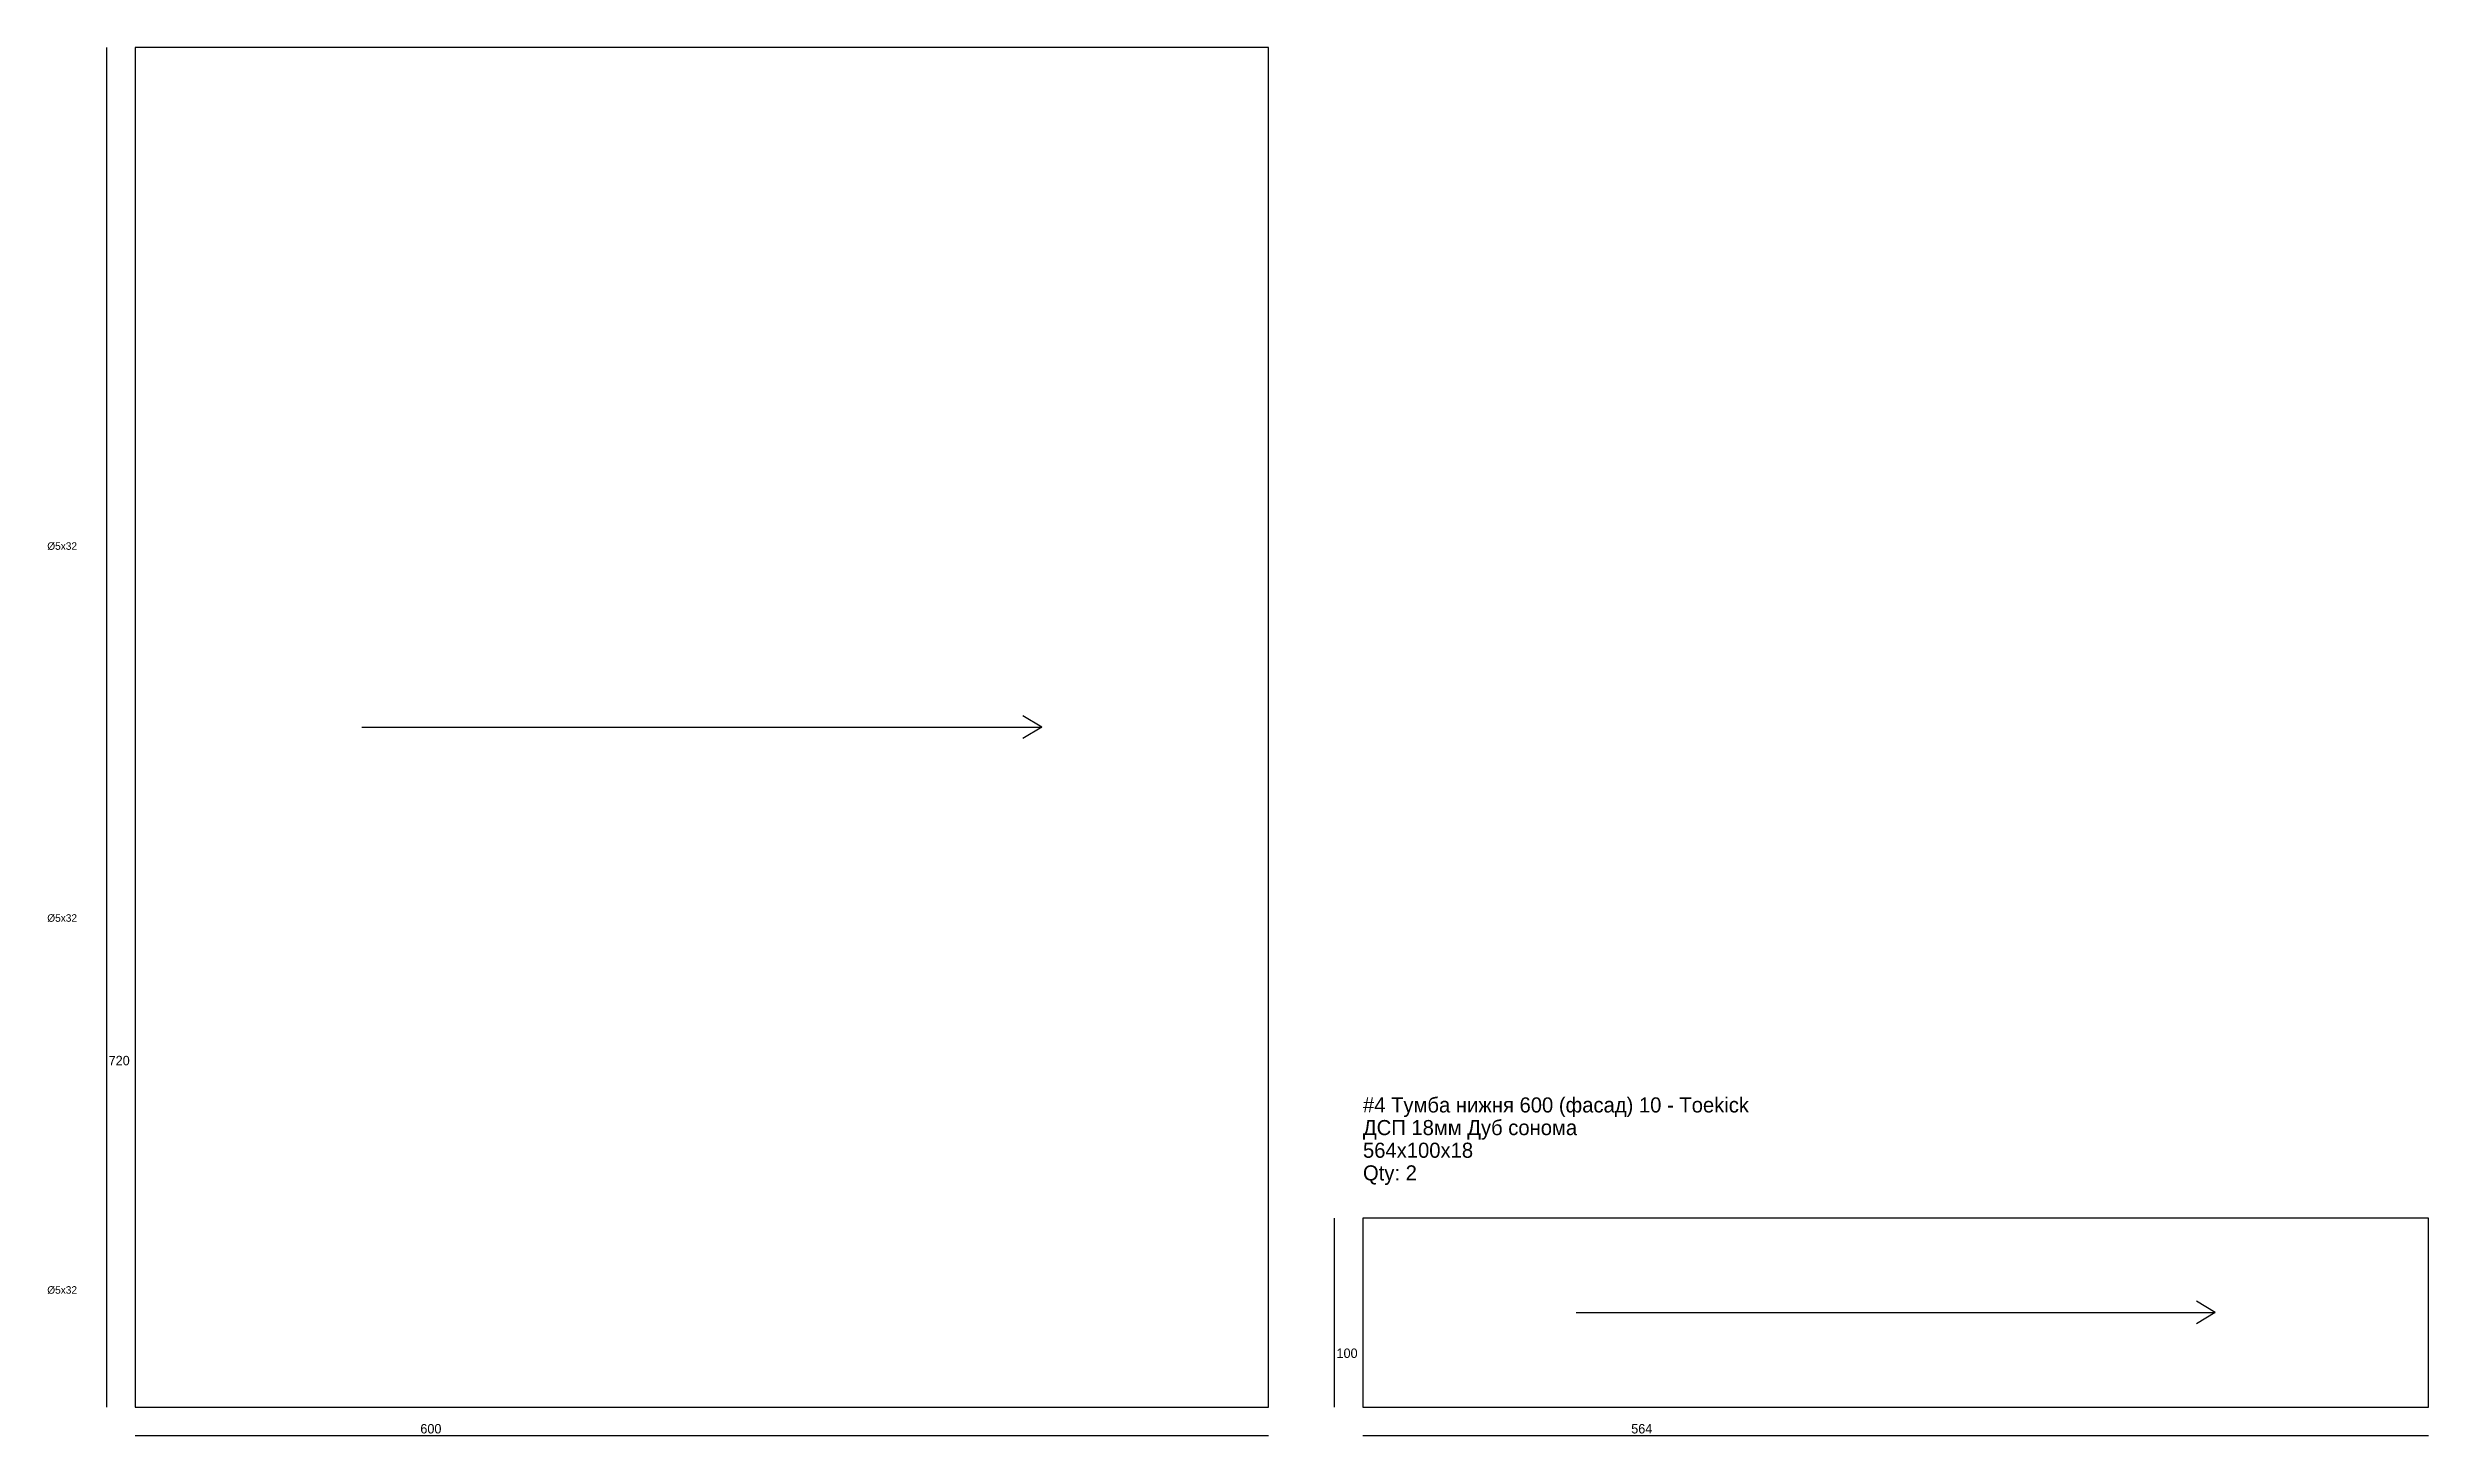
# Model space of a CAD drawing. Extents: x -15 to 2598, y -16 to 2645.
# Drawn here: x 1338 to 2598, y -16 to 720 of the extents above; entities that cross this region are included whole.
import ezdxf

# ---------------------------------------------------------------- set-up
doc = ezdxf.new("R2010")
doc.units = 0
for name, color, linetype in [('ABF_cuttingLines', 7, 'CONTINUOUS'), ('BORE-INFO', 7, 'CONTINUOUS'), ('DIMENSIONS', 7, 'CONTINUOUS'), ('GRAIN', 7, 'CONTINUOUS'), ('INFO', 7, 'CONTINUOUS')]:
    doc.layers.add(name, color=color, linetype=linetype)
doc.dimstyles.get("Standard").update_dxf_attribs({"dimtxt": 3.5, "dimasz": 2.5, "dimexe": 0.18, "dimexo": 0.0625, "dimtad": 1, "dimdec": 4, "dimzin": 0, "dimdsep": 46, "dimcen": 0.09, "dimadec": 0, "dimazin": 0, "dimtfac": 1, "dimtdec": 4, "dimtofl": 0, "dimtmove": 0, "dimatfit": 3, "dimfxl": 1, "dimtolj": 1, "dimtzin": 0, "dimarcsym": 0})

# ---------------------------------------------------------------- blocks, each defined once
blk = doc.blocks.new('*D5')
at = {"layer": 'DIMENSIONS'}
blk.add_line((1384, -15), (1984, -15), dxfattribs=at)
blk.add_text('600', height=5, dxfattribs=at).set_placement((1535, -14))
blk = doc.blocks.new('*D6')
at = {"layer": 'DIMENSIONS'}
blk.add_line((1369, 0), (1369, 720), dxfattribs=at)
blk.add_text('720', height=5, dxfattribs=at).set_placement((1370, 181))
blk = doc.blocks.new('*D7')
at = {"layer": 'DIMENSIONS'}
blk.add_line((2034, -15), (2598, -15), dxfattribs=at)
blk.add_text('564', height=5, dxfattribs=at).set_placement((2176, -14))
blk = doc.blocks.new('*D8')
at = {"layer": 'DIMENSIONS'}
blk.add_line((2019, 0), (2019, 100), dxfattribs=at)
blk.add_text('100', height=5, dxfattribs=at).set_placement((2020, 26))

msp = doc.modelspace()

# ---------------------------------------------------------------- linework, layer by layer
at = {"layer": 'ABF_cuttingLines'}
for points in [[(1384, 0), (1984, 0), (1984, 720), (1384, 720)], [(2034, 0), (2598, 0), (2598, 100), (2034, 100)]]:
    msp.add_lwpolyline(points, close=True, dxfattribs=at)
at = {"layer": 'GRAIN'}
for p, q in [((1864, 360), (1854, 366)), ((1504, 360), (1864, 360)), ((1864, 360), (1854, 354)), ((2485.2, 50), (2475.2, 56)), ((2146.8, 50), (2485.2, 50)), ((2485.2, 50), (2475.2, 44))]:
    msp.add_line(p, q, dxfattribs=at)

# ---------------------------------------------------------------- texts
at = {"layer": 'BORE-INFO'}
for p in [(1337.5, 454), (1337.5, 257), (1337.5, 60)]:
    msp.add_text('%%c5x32', height=4, dxfattribs=at).set_placement(p)
at = {"layer": 'INFO'}
for s, p in [('#4 Тумба нижня 600 (фасад) 10 - Toekick', (2034, 156)), ('ДСП 18мм Дуб сонома', (2034, 144)), ('564x100x18', (2034, 132)), ('Qty: 2', (2034, 120))]:
    msp.add_text(s, height=8, dxfattribs=at).set_placement(p)

# ---------------------------------------------------------------- dimensions: what is measured, and where the dimension line sits
at = {"layer": 'DIMENSIONS'}
for base, p1, p2, text, picture, middle in [((1369, 0), (1369, 0), (1369, 720), '720', '*D6', (1370, 181)), ((2019, 0), (2019, 0), (2019, 100), '100', '*D8', (2020, 26))]:
    dim = msp.add_linear_dim(base=base, p1=p1, p2=p2, angle=90, text=text, dimstyle='STANDARD', dxfattribs=at)
    dim.commit()
    dim.dimension.update_dxf_attribs({"geometry": picture, "text_midpoint": middle})
for base, p1, p2, text, picture, middle in [((1384, -15), (1384, -15), (1984, -15), '600', '*D5', (1535, -14)), ((2034, -15), (2034, -15), (2598, -15), '564', '*D7', (2176, -14))]:
    dim = msp.add_linear_dim(base=base, p1=p1, p2=p2, text=text, dimstyle='STANDARD', dxfattribs=at)
    dim.commit()
    dim.dimension.update_dxf_attribs({"geometry": picture, "text_midpoint": middle})

doc.saveas('drawing.dxf')
